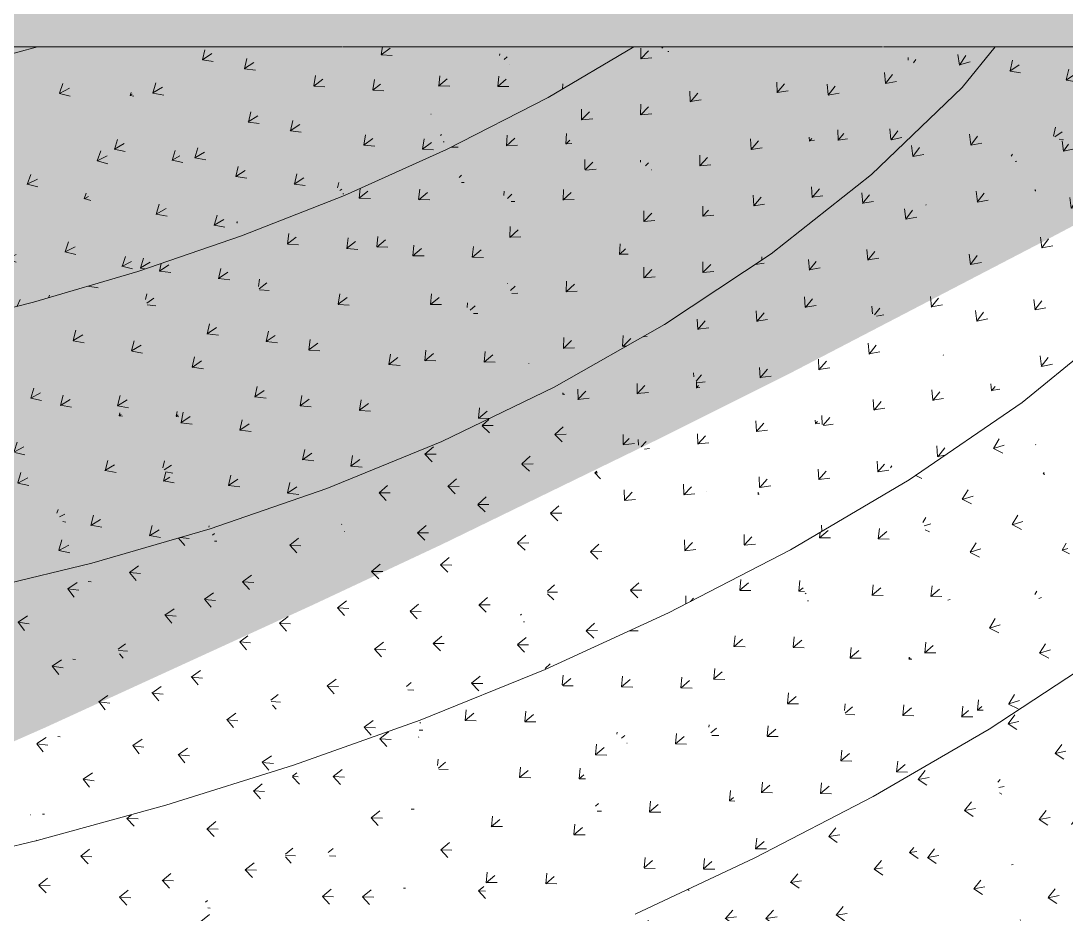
# Model space of a CAD drawing. Header units: millimetres. Extents: x 15878 to 679837, y -72324 to 391440.
# Drawn here: x 193183 to 197565, y -12608 to -8864 of the extents above; entities that cross this region are included whole.
import ezdxf

# ---------------------------------------------------------------- set-up
doc = ezdxf.new("R2010")
doc.units = ezdxf.units.MM
for name, color, linetype, lineweight in [('A-DETL-GENF', 92, 'Continuous', 5), ('A-FLOR', 192, 'Continuous', 5), ('A-FLOR-PATT', 8, 'Continuous', 5)]:
    doc.layers.add(name, color=color, linetype=linetype, lineweight=lineweight)

msp = doc.modelspace()

# ---------------------------------------------------------------- hatches: boundary and pattern name
at = {"layer": 'A-DETL-GENF'}
h = msp.add_hatch(dxfattribs=at)
h.set_pattern_fill('FP_3633', color=8, style=0, pattern_type=2)
h.set_pattern_definition([(45, (114192.5, 0), (6e-14, 898.0256), [635, -635]), (45, (114024.15, 168.4), (6e-14, 898.0256), [635, -635]), (45, (113855.8, 336.75), (6e-14, 898.0256), [635, -635]), (135, (113855.8, 449), (-898.0256, 6e-14), [635, -635]), (135, (114024.15, 617.4), (-898.0256, 6e-14), [635, -635]), (135, (114192.5, 785.8), (-898.0256, 6e-14), [635, -635])])
h.paths.add_polyline_path([(170890.5, -16015.2), (171567.7, -16013), (172244.8, -16003.5), (173080.3, -15983.7), (174321.5, -15939.7), (174750.7, -15922), (175977.1, -15857.8), (176523.4, -15826), (177632.8, -15749.7), (178023.6, -15719.6), (178637.6, -15664.9), (179288.5, -15598.4), (179863.3, -15533), (180944.2, -15392.9), (181207.3, -15356.9), (181877.8, -15257.8), (182599.8, -15142.1), (183152.4, -15046.1), (183755.8, -14930.5), (184357.1, -14804.4), (184956.1, -14668), (185911.2, -14429.1), (186374.3, -14306.2), (186931.2, -14151.1), (187583.9, -13958.3), (188249.3, -13751.4), (189222.5, -13429.9), (189571.5, -13311.1), (190228.1, -13077.9), (190878.2, -12834.9), (191345.2, -12653.3), (191898.7, -12428.1), (192533.9, -12156.9), (193286.4, -11825.2), (194401.7, -11314.3), (194948.8, -11058), (195845.2, -10622.2), (196402.8, -10343.8), (197500.9, -9772.5), (197855.2, -9585), (198584.5, -9191.3), (199310.3, -8791.4), (200144.7, -8322.4), (200872.8, -7906.1), (202056.3, -7211.5), (202460.5, -6963.3), (202861.5, -6709.8), (204123.5, -5894.6), (204988.5, -5330.5), (206318.8, -4447.5), (206629, -4226.1), (206933.9, -3997.6), (207434.9, -3598.3), (207941.5, -3186.3), (209090.6, -2225.7), (209340.5, -2014.2), (210031.5, -1418.1), (210200.5, -1264), (210362.3, -1102.4), (210516.7, -933.7), (210663.3, -758.2), (210801.8, -576.2), (210931.9, -388.2), (211053.4, -194.4), (211166.1, 4.6), (211358.4, 374.1), (211541.4, 748.2), (211715, 1126.8), (211879.1, 1509.6), (212033.6, 1896.4), (212178.4, 2286.9), (212381.5, 2897.1), (212438.5, 3078.2), (212483.7, 4757.5), (212386.2, 5262.9), (212284.1, 5889), (212228.2, 6280.1), (212147.4, 7011), (212115.3, 7385), (212102.9, 7594.9), (212098.2, 7886.4), (212106.2, 8177.8), (212131.1, 8506.9), (212177.1, 8880.9), (212393.8, 10376.9), (212509.4, 11124.8), (212634.2, 11900), (212700.3, 12246.8), (212788.5, 12620.8), (212891, 12994.8), (213213.7, 14116.7), (213438, 14864.7), (213643.7, 15526.3), (213795.9, 15986.6), (213925.8, 16360.6), (214060.3, 16734.6), (214616.9, 18230.6), (214902.3, 18978.5), (215299.3, 19979.2), (215501.9, 20474.5), (215976.9, 21596.4), (216302.7, 22344.4), (216810.5, 23466.4), (217159.9, 24214.3), (217523.9, 24962.3), (217782.8, 25475), (218099.8, 26084.3), (218298.1, 26458.3), (218705, 27206.2), (219124.7, 27954.2), (219438.5, 28493.8), (219570.5, 28718), (220019.3, 29450.1), (220494.1, 30198.1), (220737.4, 30572.1), (221238.8, 31320.1), (221508.1, 31713), (222025.2, 32442), (222366.7, 32911.7), (222864.2, 33564), (223163.8, 33941.1), (223577.7, 34442.1), (223991.6, 34924.1), (224441.6, 35433.9), (225773.4, 36929.9), (226108, 37303.8), (226497.1, 37729.2), (226900.3, 38154.3), (228262.7, 39547.8), (228615, 39921.7), (228960.1, 40295.7), (229041.9, 40388.7), (229259.8, 40669.7), (229372.5, 40831.6), (229506.5, 41043.7), (229562.8, 41137.7), (229710, 41417.7), (229893.4, 41791.7), (230066.7, 42165.7), (230231.4, 42542), (230399.3, 42951.4), (230614.3, 43524), (230706, 43781.5), (230780, 44035.6), (230810.6, 44162.1), (230850.8, 44409.6), (230867, 44552.8), (230876.3, 44783.6), (230874.3, 44947.5), (230857.6, 45157.5), (230832.4, 45340), (230775, 45640.8), (230705.7, 45939.1), (230610.5, 46279.5), (230486.3, 46653.5), (230428.2, 46814.4), (230312.9, 47098.1), (230174.2, 47401.5), (229980.3, 47775.4), (229901.1, 47918.8), (229742.6, 48180.9), (229372.5, 49189.1), (229205.3, 49661.9), (228954.5, 50408.7), (228715.6, 51159.4), (228610.7, 51515.3), (228511.5, 51889.3), (228422.6, 52263.3), (227843, 54881.2), (227691.3, 55629.1), (227675, 55714.3), (227609.9, 56116.2), (227556.7, 56519.7), (227453.5, 57499.1), (227403.7, 57873.1), (227345.4, 58247.1), (227265.9, 58681), (227191.1, 58995), (227152.8, 59133.1), (227073.6, 59369), (226994.8, 59571.6), (226889, 59804.6), (226793.5, 59991.9), (226677.2, 60193.9), (226570.1, 60358.1), (226453.4, 60515.6), (226327.4, 60665.8), (226132, 60865), (226049.5, 60942.2), (225898.6, 61067.3), (225654.9, 61238.9), (225566.7, 61296.5), (225387.7, 61401.4), (225203.8, 61497.6), (224946.5, 61612.9), (224819.4, 61664.4), (224627.7, 61731.8), (223991.6, 61927.7), (223829.7, 61986.9), (223577.7, 62088.1), (223464.5, 62136.2), (223163.8, 62281.2), (223005.2, 62363.6), (222749.8, 62510.5), (222335.9, 62765.3), (221976.4, 62997.9), (221103.7, 63595.1), (220617.8, 63914), (220125.5, 64223.1), (219874, 64370.2), (219616.4, 64506.5), (219353.3, 64631.7), (219024.6, 64769), (218469.6, 64978.8), (218144, 65095.2), (217667.3, 65252.5), (217186.8, 65397.9), (216890.5, 65300.3), (216500.8, 65165.3), (216020.3, 64978.8), (215713.2, 64850.2), (215359, 64689.8), (214988.7, 64508.3), (214624.1, 64315.6), (214265.5, 64111.8), (213913.3, 63897.2), (213567.9, 63671.9), (213229.5, 63436.1), (212898.4, 63190.2), (212575.1, 62934.2), (212259.7, 62668.5), (211952.5, 62393.3), (211653.9, 62108.8), (211364.1, 61815.3), (211083.5, 61513.1), (210746.2, 61122.2), (210550.5, 60883.7), (210250.8, 60491), (210056.9, 60223), (209825.5, 59881.6), (209604.6, 59533.3), (209394.5, 59178.5), (209195.3, 58817.3), (209007.2, 58450.3), (208830.4, 58077.7), (208665.1, 57699.9), (208511.4, 57317.1), (208369.5, 56929.9), (208239.4, 56538.5), (208121.4, 56143.4), (208015.5, 55744.8), (207921.8, 55343.1), (207840.5, 54938.8), (207771.5, 54532.2), (207715, 54123.7), (207671, 53713.6), (207639.5, 53302.4), (207620.6, 52890.4), (207614.3, 52478), (207614.3, 49396.7), (208231.8, 49396.7), (208231.8, 30557.5), (206831.8, 30557.5), (206831.8, 4657.5), (194081.8, 4657.5), (194081.8, -8642.5), (181019.3, -8642.5), (181019.3, -8372.7), (172324.6, -8206.3), (166381.2, -9193.4), (166043.1, -9271.6), (165813.7, -9332.6), (165534.4, -9418.5), (165215.3, -9532.1), (164986.6, -9622.1), (164719.1, -9739.5), (164387.4, -9903.9), (164198.4, -10004.8), (163946.1, -10152.3), (163699.7, -10309.4), (163115.7, -10716.4), (162731.8, -10967.7), (162317.9, -11219.8), (161903.9, -11453.9), (161675.8, -11577.3), (161301.1, -11766.2), (160921.1, -11944.3), (160536.2, -12111.4), (160146.6, -12267.3), (159680.4, -12436.3), (159354.8, -12545.3), (158953.3, -12667.2), (158412.3, -12810.3), (158140.5, -12875.9), (157729.9, -12962.7), (157317.1, -13037.7), (156902.2, -13100.7), (156485.7, -13151.8), (156067.9, -13190.9), (155649.1, -13218), (155852.5, -13362.2), (156168.9, -13558.2), (156278.2, -13621.3), (156499.6, -13735.6), (156726.2, -13839.6), (156957.3, -13932.8), (157984.4, -14306.2), (158314.6, -14422.9), (158998.1, -14654.1), (159684.7, -14875.9), (160374.2, -15088.5), (160673.2, -15173.3), (161076.1, -15270.5), (161278.6, -15314.3), (161584.3, -15370.5), (161891.6, -15416.9), (162751.6, -15529.3), (163612.5, -15634.5), (164474.2, -15732.3), (165768.5, -15862.8), (166200.9, -15895.4), (166633.7, -15920.7), (167067, -15938.6), (168115.6, -15969.7), (169164.4, -15993.6), (170213.3, -16010.4)], flags=0)
at = {"layer": 'A-FLOR-PATT'}
h = msp.add_hatch(dxfattribs=at)
h.set_pattern_fill('FP_3587', color=256, style=0, pattern_type=2)
h.set_pattern_definition([(26.515, (102351.9, -15466.9), (80.70385, 221.27393), [47.389, -310.042]), (345.531, (102351.9, -15466.9), (80.7043, 221.2737), [46.306, -200.658]), (69.962, (102351.9, -15466.9), (-239.13123, 61.7039), [44.162, -191.37])])
h.paths.add_polyline_path([(193672.9, -9914.3), (193468.6, -8973.7), (193236.2, -8978.1), (193082.7, -9018.7), (193609.7, -9818.4)], flags=0)
h = msp.add_hatch(dxfattribs=at)
h.set_pattern_fill('FP_3589', color=256, style=0, pattern_type=2)
h.set_pattern_definition([(30.211, (101739, -19638.75), (66.5544, 225.92474), [47.401, -310.12]), (349.249, (101739, -19638.75), (66.5564, 225.9241), [46.263, -200.474]), (73.585, (101739, -19638.75), (-242.4062, 46.0283), [44.161, -191.363])])
h.paths.add_polyline_path([(193672.9, -9914.3), (194107.2, -9765.9), (193498.3, -8973.7), (193468.6, -8973.7), (193652.1, -9818.4)], flags=0)
h = msp.add_hatch(dxfattribs=at)
h.set_pattern_fill('FP_3588', color=256, style=0, pattern_type=2)
h.set_pattern_definition([(30.118, (101721.1, -19732.32), (66.61522, 225.59624), [47.383, -310.001]), (349.199, (101721.1, -19732.32), (66.6155, 225.596), [46.293, -200.601]), (73.549, (101721.1, -19732.32), (-242.5195, 46.26745), [44.105, -191.121])])
h.paths.add_polyline_path([(194107.2, -9765.9), (193879.4, -8973.7), (193498.3, -8973.7), (194096.9, -9752.5)], flags=0)
h = msp.add_hatch(dxfattribs=at)
h.set_pattern_fill('FP_3593', color=256, style=0, pattern_type=2)
h.set_pattern_definition([(33.652, (101275.25, -23914.56), (52.2915, 229.016), [47.364, -309.877]), (352.779, (101275.25, -23914.56), (52.2914, 229.01654), [46.32, -200.722]), (77.138, (101275.25, -23914.56), (-245.083, 31.0525), [44.046, -190.865])])
h.paths.add_polyline_path([(194107.2, -9765.9), (194538.9, -9596.2), (193985.8, -8973.7), (193879.4, -8973.7), (194096.5, -9728.8)], flags=0)
h = msp.add_hatch(dxfattribs=at)
h.set_pattern_fill('FP_3590', color=256, style=0, pattern_type=2)
h.set_pattern_definition([(33.798, (101344.63, -23876.78), (52.18377, 229.54296), [47.394, -310.075]), (352.855, (101344.63, -23876.78), (52.18495, 229.5427), [46.273, -200.518]), (77.192, (101344.63, -23876.78), (-244.8751, 30.6958), [44.138, -191.263])])
h.paths.add_polyline_path([(194538.9, -9596.2), (194315.2, -8973.7), (193985.8, -8973.7), (194528.9, -9585)], flags=0)
h = msp.add_hatch(dxfattribs=at)
h.set_pattern_fill('FP_3592', color=256, style=0, pattern_type=2)
h.set_pattern_definition([(37.056, (100984.14, -27966.27), (38.11237, 231.59081), [47.337, -309.701]), (356.189, (100984.14, -27966.27), (38.1131, 231.5909), [46.381, -200.986]), (80.655, (100984.14, -27966.27), (-246.8212, 16.4397), [44.007, -190.698])])
h.paths.add_polyline_path([(194538.9, -9596.2), (194967.7, -9403.5), (194530.9, -8973.7), (194315.2, -8973.7), (194534.8, -9585)], flags=0)
h = msp.add_hatch(dxfattribs=at)
h.set_pattern_fill('FP_3591', color=256, style=0, pattern_type=2)
h.set_pattern_definition([(37.531, (101213.41, -27681.17), (37.6989, 233.3307), [47.438, -310.359]), (356.427, (101213.4, -27681.17), (37.6975, 233.33123), [46.223, -200.299]), (80.823, (101213.4, -27681.17), (-246.04345, 15.3608), [44.317, -192.04])])
h.paths.add_polyline_path([(194967.7, -9403.5), (194779.8, -8973.7), (194530.9, -8973.7), (194948.8, -9384.9)], flags=0)
h = msp.add_hatch(dxfattribs=at)
h.set_pattern_fill('FP_3595', color=256, style=0, pattern_type=2)
h.set_pattern_definition([(40.561, (100663.99, -31868.06), (23.33545, 233.83934), [47.319, -309.582]), (359.593, (100664, -31868.06), (23.33265, 233.83916), [46.465, -201.349]), (84.301, (100664, -31868.06), (-247.8077, 1.7636), [44.063, -190.938])])
h.paths.add_polyline_path([(194967.7, -9403.5), (195393.6, -9186.1), (195147.9, -8973.7), (194779.8, -8973.7), (194948.8, -9360.3)], flags=0)
h = msp.add_hatch(dxfattribs=at)
h.set_pattern_fill('FP_3594', color=256, style=0, pattern_type=2)
h.set_pattern_definition([(41.687, (101310.2, -30875.36), (22.18772, 238.04202), [47.543, -311.051]), (0.104, (101310.2, -30875.36), (22.18696, 238.04166), [46.051, -199.556]), (84.675, (101310.2, -30875.36), (-245.6063, -0.4454), [44.826, -194.247])])
h.paths.add_polyline_path([(195393.6, -9186.1), (195277.3, -8973.7), (195147.9, -8973.7), (195277.3, -9085.6)], flags=0)
h = msp.add_hatch(dxfattribs=at)
h.set_pattern_fill('FP_3596', color=256, style=0, pattern_type=2)
h.set_pattern_definition([(44.769, (99987.19, -35995.87), (5.3895, 236.2168), [47.321, -309.599]), (3.494, (99987.2, -35995.87), (5.39203, 236.2167), [46.588, -201.881]), (88.693, (99987.2, -35995.87), (-248.007, -15.14503), [44.302, -191.976])])
h.paths.add_polyline_path([(195393.6, -9186.1), (195752.1, -8973.7), (195277.3, -8973.7)], flags=0)
h = msp.add_hatch(dxfattribs=at)
h.set_pattern_fill('FP_3499', color=256, style=0, pattern_type=2)
h.set_pattern_definition([(45.893, (99884.8, -38338.87), (0.3122, 234.72565), [47.249, -309.122]), (4.883, (99884.8, -38338.87), (0.312, 234.72547), [46.617, -202.008]), (89.924, (99884.8, -38338.87), (-247.7223, -21.1634), [44.011, -190.715])])
h.paths.add_polyline_path([(196328.6, -9840.4), (195826.8, -8973.7), (195752.1, -8973.7), (195393.6, -9186.1), (195963.8, -9585)], flags=0)
h = msp.add_hatch(dxfattribs=at)
h.set_pattern_fill('FP_3503', color=256, style=0, pattern_type=2)
h.set_pattern_definition([(49.314, (102581.72, -41451.9), (-11.08926, 235.96562), [47.421, -310.248]), (8.213, (102581.72, -41451.9), (-11.0913, 235.9657), [46.273, -200.515]), (92.691, (102581.72, -41451.9), (-244.2572, -35.25364), [44.292, -191.934])])
h.paths.add_polyline_path([(196328.6, -9840.4), (196748.9, -9508.7), (195862.3, -8973.7), (195826.8, -8973.7), (196180.8, -9585)], flags=0)
h = msp.add_hatch(dxfattribs=at)
h.set_pattern_fill('FP_3501', color=256, style=0, pattern_type=2)
h.set_pattern_definition([(49.111, (102528.18, -41737), (-10.813, 235.17202), [47.373, -309.934]), (8.127, (102528.18, -41737), (-10.81236, 235.1723), [46.348, -200.84]), (92.632, (102528.18, -41737), (-244.7056, -34.94196), [44.141, -191.279])])
h.paths.add_polyline_path([(196748.9, -9508.7), (196389.9, -8973.7), (195862.3, -8973.7), (196402.8, -9299.8)], flags=0)
h = msp.add_hatch(dxfattribs=at)
h.set_pattern_fill('FP_3505', color=256, style=0, pattern_type=2)
h.set_pattern_definition([(52.588, (105597.98, -44757.48), (-22.8824, 235.53064), [47.491, -310.709]), (11.512, (105597.98, -44757.48), (-22.8829, 235.5304), [46.02, -199.422]), (95.55, (105597.98, -44757.48), (-240.5036, -48.9878), [44.37, -192.27])])
h.paths.add_polyline_path([(196748.9, -9508.7), (197128.8, -9143.1), (196795.5, -8973.7), (196389.9, -8973.7), (196587.7, -9268.4)], flags=0)
h = msp.add_hatch(dxfattribs=at)
h.set_pattern_fill('FP_3502', color=256, style=0, pattern_type=2)
h.set_pattern_definition([(53.073, (105896.28, -44089.4), (-23.72641, 237.39976), [47.567, -311.206]), (11.666, (105896.28, -44089.4), (-23.72595, 237.40045), [45.811, -198.513]), (95.708, (105896.28, -44089.4), (-239.27644, -49.4071), [44.734, -193.848])])
h.paths.add_polyline_path([(197128.8, -9143.1), (196991.5, -8973.7), (196795.5, -8973.7), (197122.7, -9140)], flags=0)
h = msp.add_hatch(dxfattribs=at)
h.set_pattern_fill('FP_3506', color=256, style=0, pattern_type=2)
h.set_pattern_definition([(56.595, (108189.35, -47807.99), (-38.0873, 235.18824), [47.564, -311.184]), (15.265, (108189.35, -47808), (-38.09014, 235.1883), [45.79, -198.423]), (99.199, (108189.35, -47808), (-235.5965, -64.2953), [44.672, -193.58])])
h.paths.add_polyline_path([(197128.8, -9143.1), (197267.5, -8973.7), (196991.5, -8973.7), (197122.7, -9135.6)], flags=0)
h = msp.add_hatch(dxfattribs=at)
h.set_pattern_fill('FP_3406', color=256, style=0, pattern_type=2)
h.set_pattern_definition([(35.195, (101566.82, -18267.88), (55.8377, 243.39555), [47.33, -309.657]), (350.934, (101566.82, -18267.88), (55.83586, 243.39545), [44.789, -194.087]), (77.08, (101566.82, -18267.88), (-235.8923, 37.63914), [46.822, -202.896])])
h.paths.add_polyline_path([(198204.3, -9716), (197631.9, -8973.7), (197267.5, -8973.7), (197128.8, -9143.1), (197958.5, -9585)], flags=0)
h = msp.add_hatch(dxfattribs=at)
h.set_pattern_fill('FP_3581', color=256, style=0, pattern_type=2)
h.set_pattern_definition([(23.061, (103243.3, -11229.05), (94.19715, 216.64012), [47.411, -310.182]), (341.941, (103243.3, -11229.05), (94.19517, 216.6411), [46.31, -200.677]), (66.5, (103243.3, -11229.05), (-234.81925, 76.56855), [44.294, -191.94])])
h.paths.add_polyline_path([(193236.2, -10043), (193082.7, -9018.7), (192706, -9096.7), (193186.6, -9954.5)], flags=0)
h = msp.add_hatch(dxfattribs=at)
h.set_pattern_fill('FP_3597', color=256, style=0, pattern_type=2)
h.set_pattern_definition([(26.805, (102423.02, -15288.28), (80.55837, 222.28785), [47.442, -310.39]), (345.69, (102423.02, -15288.28), (80.5572, 222.2889), [46.213, -200.258]), (70.079, (102423.02, -15288.28), (-238.8237, 60.9224), [44.332, -192.104])])
h.paths.add_polyline_path([(193236.2, -10043), (193672.9, -9914.3), (193082.7, -9018.7), (193216.9, -9914.3)], flags=0)
h = msp.add_hatch(dxfattribs=at)
h.set_pattern_fill('FP_3586', color=256, style=0, pattern_type=2)
h.set_pattern_definition([(23.489, (103343.87, -10997.31), (94.03386, 218.1184), [47.483, -310.656]), (342.176, (103343.87, -10997.3), (94.03513, 218.1178), [46.172, -200.077]), (66.679, (103343.87, -10997.3), (-234.4291, 75.3721), [44.536, -192.989])])
h.paths.add_polyline_path([(192797.2, -10153.8), (193236.2, -10043), (192707.2, -9110.5), (192794.6, -10124)], flags=0)
h = msp.add_hatch(dxfattribs=at)
h.set_pattern_fill('FP_3403', color=256, style=0, pattern_type=2)
h.set_pattern_definition([(53.057, (99319.1, -43901.04), (-27.47353, 238.96905), [47.516, -310.869]), (11.058, (99319.1, -43901.04), (-27.474, 238.96923), [46.4, -201.066]), (96.559, (99319.1, -43901.04), (-242.8707, -47.4669), [45.102, -195.441])])
h.paths.add_polyline_path([(197817.8, -10106.7), (197128.8, -9143.1), (196748.9, -9508.7), (197578.2, -9972.6)], flags=0)
h = msp.add_hatch(dxfattribs=at)
h.set_pattern_fill('FP_3410', color=256, style=0, pattern_type=2)
h.set_pattern_definition([(54.067, (100089.54, -45210.91), (-31.45576, 238.53595), [47.524, -310.927]), (12.069, (100089.54, -45210.91), (-31.45477, 238.53663), [46.364, -200.91]), (97.512, (100089.54, -45210.91), (-241.8091, -51.70236), [45.113, -195.488])])
h.paths.add_polyline_path([(197817.8, -10106.7), (198204.3, -9716), (197128.8, -9143.1), (197722, -9972.6)], flags=0)
h = msp.add_hatch(dxfattribs=at)
h.set_pattern_fill('FP_3500', color=256, style=0, pattern_type=2)
h.set_pattern_definition([(42.898, (98238.25, -34350.3), (12.07513, 235.1069), [47.241, -309.073]), (1.711, (98238.25, -34350.3), (12.07354, 235.1063), [46.699, -202.361]), (87.06, (98238.25, -34350.3), (-248.949, -7.43515), [44.141, -191.276])])
h.paths.add_polyline_path([(195881.3, -10137.4), (195393.6, -9186.1), (194967.7, -9403.5), (195845.2, -10108.3)], flags=0)
h = msp.add_hatch(dxfattribs=at)
h.set_pattern_fill('FP_3504', color=256, style=0, pattern_type=2)
h.set_pattern_definition([(46.346, (100034.34, -37886.49), (-0.21844, 236.45015), [47.37, -309.914]), (5.105, (100034.34, -37886.49), (-0.2195, 236.4504), [46.469, -201.366]), (90.053, (100034.34, -37886.49), (-246.8517, -22.05235), [44.335, -192.116])])
h.paths.add_polyline_path([(195881.3, -10137.4), (196328.6, -9840.4), (195396.3, -9191.3), (195845.2, -10066.9)], flags=0)
h = msp.add_hatch(dxfattribs=at)
h.set_pattern_fill('FP_3497', color=256, style=0, pattern_type=2)
h.set_pattern_definition([(39.971, (97327.75, -30367.96), (24.06273, 234.93478), [47.261, -309.205]), (358.634, (97327.75, -30367.96), (24.0624, 234.93414), [46.724, -202.469]), (84.152, (97327.75, -30367.96), (-249.1212, 5.9408), [44.281, -191.883])])
h.paths.add_polyline_path([(195419.2, -10399.1), (194967.7, -9403.5), (194538.9, -9596.2), (195358.6, -10343.8)], flags=0)
h = msp.add_hatch(dxfattribs=at)
h.set_pattern_fill('FP_3495', color=256, style=0, pattern_type=2)
h.set_pattern_definition([(43.278, (98350.82, -34019.05), (11.67769, 236.51646), [47.344, -309.745]), (1.911, (98350.82, -34019.05), (11.67535, 236.5169), [46.581, -201.852]), (87.174, (98350.82, -34019.05), (-248.2954, -8.28436), [44.401, -192.404])])
h.paths.add_polyline_path([(195419.2, -10399.1), (195881.3, -10137.4), (194967.7, -9403.5), (195394.1, -10343.8)], flags=0)
h = msp.add_hatch(dxfattribs=at)
h.set_pattern_fill('FP_3402', color=256, style=0, pattern_type=2)
h.set_pattern_definition([(51.288, (98448.27, -42891.32), (-21.51136, 237.47721), [47.395, -310.082]), (9.603, (98448.27, -42891.32), (-21.5144, 237.47664), [46.606, -201.958]), (95.176, (98448.27, -42891.32), (-245.08085, -41.46214), [44.709, -193.74])])
h.paths.add_polyline_path([(197381.3, -10463.3), (196748.9, -9508.7), (196328.6, -9840.4), (197122.7, -10310.3)], flags=0)
h = msp.add_hatch(dxfattribs=at)
h.set_pattern_fill('FP_3404', color=256, style=0, pattern_type=2)
h.set_pattern_definition([(52.499, (99039.82, -44625.2), (-26.6275, 236.82346), [47.386, -310.02]), (10.831, (99039.82, -44625.2), (-26.62843, 236.823), [46.62, -202.018]), (96.415, (99039.82, -44625.2), (-244.208, -46.7207), [44.684, -193.632])])
h.paths.add_polyline_path([(197381.3, -10463.3), (197817.8, -10106.7), (196748.9, -9508.7), (197122.7, -10072.9)], flags=0)
h = msp.add_hatch(dxfattribs=at)
h.set_pattern_fill('FP_3498', color=256, style=0, pattern_type=2)
h.set_pattern_definition([(37.111, (96945.5, -26580.17), (35.81995, 233.9258), [47.277, -309.305]), (355.679, (96945.5, -26580.17), (35.8217, 233.92495), [46.735, -202.517]), (81.294, (96945.5, -26580.17), (-248.54324, 18.77895), [44.372, -192.28])])
h.paths.add_polyline_path([(194947.1, -10627.2), (194538.9, -9596.2), (194107.2, -9765.9), (194705.2, -10379.1)], flags=0)
h = msp.add_hatch(dxfattribs=at)
h.set_pattern_fill('FP_3492', color=256, style=0, pattern_type=2)
h.set_pattern_definition([(40.214, (97388.9, -30170.56), (23.8348, 235.8169), [47.326, -309.627]), (358.768, (97388.9, -30170.56), (23.83177, 235.8171), [46.651, -202.155]), (84.229, (97388.9, -30170.56), (-248.7487, 5.3505), [44.441, -192.577])])
h.paths.add_polyline_path([(194947.1, -10627.2), (195419.2, -10399.1), (194538.9, -9596.2), (194856.8, -10399.1)], flags=0)
h = msp.add_hatch(dxfattribs=at)
h.set_pattern_fill('FP_3496', color=256, style=0, pattern_type=2)
h.set_pattern_definition([(34.285, (96999.23, -22931.43), (47.45352, 232.1755), [47.291, -309.403]), (352.798, (96999.23, -22931.43), (47.45276, 232.17574), [46.731, -202.5]), (78.448, (96999.23, -22931.43), (-247.264, 31.2484), [44.433, -192.542])])
h.paths.add_polyline_path([(194465.9, -10824.5), (194107.2, -9765.9), (193672.9, -9914.3), (194362.3, -10705.6)], flags=0)
h = msp.add_hatch(dxfattribs=at)
h.set_pattern_fill('FP_3493', color=256, style=0, pattern_type=2)
h.set_pattern_definition([(37.239, (96970.06, -26474.53), (35.71185, 234.38192), [47.31, -309.524]), (355.752, (96970.06, -26474.53), (35.7127, 234.38253), [46.698, -202.356]), (81.337, (96970.06, -26474.53), (-248.3701, 18.44656), [44.454, -192.634])])
h.paths.add_polyline_path([(194465.9, -10824.5), (194947.1, -10627.2), (194107.2, -9765.9), (194425.6, -10705.6)], flags=0)
h = msp.add_hatch(dxfattribs=at)
h.set_pattern_fill('FP_3399', color=256, style=0, pattern_type=2)
h.set_pattern_definition([(49.228, (97789.06, -41228.74), (-14.0812, 236.24372), [47.277, -309.308]), (7.795, (97789.06, -41228.74), (-14.08467, 236.2437), [46.735, -202.517]), (93.411, (97789.06, -41228.74), (-246.94934, -33.8019), [44.374, -192.289])])
h.paths.add_polyline_path([(196907.4, -10787.5), (196328.6, -9840.4), (195881.3, -10137.4), (196859.5, -10757.1)], flags=0)
h = msp.add_hatch(dxfattribs=at)
h.set_pattern_fill('FP_3405', color=256, style=0, pattern_type=2)
h.set_pattern_definition([(50.765, (98265.07, -43437.97), (-20.80066, 235.46256), [47.244, -309.092]), (9.352, (98265.07, -43437.97), (-20.80394, 235.462), [46.781, -202.718]), (95.049, (98265.07, -43437.97), (-246.1831, -40.5433), [44.321, -192.058])])
h.paths.add_polyline_path([(196907.4, -10787.5), (197381.3, -10463.3), (196328.6, -9840.4), (196636.3, -10343.8)], flags=0)
h = msp.add_hatch(dxfattribs=at)
h.set_pattern_fill('FP_3494', color=256, style=0, pattern_type=2)
h.set_pattern_definition([(31.465, (97429.37, -19375.24), (59.05848, 229.7369), [47.309, -309.519]), (349.948, (97429.37, -19375.24), (59.06113, 229.73586), [46.711, -202.414]), (75.583, (97429.37, -19375.24), (-245.301, 43.4806), [44.476, -192.73])])
h.paths.add_polyline_path([(193976.6, -10993.7), (193672.9, -9914.3), (193236.2, -10043), (193672.9, -10603.8)], flags=0)
h = msp.add_hatch(dxfattribs=at)
h.set_pattern_fill('FP_3491', color=256, style=0, pattern_type=2)
h.set_pattern_definition([(34.318, (97001.16, -22884.4), (47.43113, 232.29333), [47.3, -309.459]), (352.817, (97001.16, -22884.4), (47.42995, 232.2935), [46.721, -202.459]), (78.46, (97001.16, -22884.4), (-247.22464, 31.1566), [44.454, -192.633])])
h.paths.add_polyline_path([(193976.6, -10993.7), (194465.9, -10824.5), (193672.9, -9914.3), (193929, -10824.5)], flags=0)
h = msp.add_hatch(dxfattribs=at)
h.set_pattern_fill('FP_3488', color=256, style=0, pattern_type=2)
h.set_pattern_definition([(28.63, (98195.76, -15876.52), (70.70695, 226.63443), [47.332, -309.668]), (347.099, (98195.76, -15876.52), (70.7061, 226.63555), [46.674, -202.254]), (72.673, (98195.76, -15876.52), (-242.6437, 55.5774), [44.514, -192.894])])
h.paths.add_polyline_path([(193480.2, -11137.7), (193236.2, -10043), (192797.2, -10153.8), (193464, -11114.3)], flags=0)
h = msp.add_hatch(dxfattribs=at)
h.set_pattern_fill('FP_3489', color=256, style=0, pattern_type=2)
h.set_pattern_definition([(31.425, (97418.43, -19361.24), (59.0862, 229.59817), [47.299, -309.455]), (349.925, (97418.43, -19361.24), (59.0854, 229.59827), [46.722, -202.462]), (75.568, (97418.43, -19361.24), (-245.34094, 43.5942), [44.452, -192.627])])
h.paths.add_polyline_path([(193480.2, -11137.7), (193976.6, -10993.7), (193236.2, -10043), (193469.8, -11091.1)], flags=0)
h = msp.add_hatch(dxfattribs=at)
h.set_pattern_fill('FP_3284', color=256, style=0, pattern_type=2)
h.set_pattern_definition([(17.993, (111272.75, -1299.07), (129.0875, 215.00628), [46.934, -307.066]), (333.027, (111272.75, -1299.07), (129.0857, 215.0069), [43.676, -189.264]), (59.02, (111272.75, -1299.07), (-207.5996, 105.6557), [47.022, -203.76])])
h.paths.add_polyline_path([(198157.4, -11188.3), (197817.8, -10106.7), (197381.3, -10463.3), (197500.9, -10575)], flags=0)
h = msp.add_hatch(dxfattribs=at)
h.set_pattern_fill('FP_3487', color=256, style=0, pattern_type=2)
h.set_pattern_definition([(28.538, (98177.91, -15875.76), (70.7587, 226.3179), [47.31, -309.527]), (347.044, (98177.9, -15875.76), (70.7583, 226.31727), [46.7, -202.365]), (72.639, (98177.9, -15875.76), (-242.7242, 55.8375), [44.46, -192.661])])
h.paths.add_polyline_path([(192977.6, -11259.1), (193480.2, -11137.7), (192797.2, -10153.8), (192951.7, -11100.4)], flags=0)
h = msp.add_hatch(dxfattribs=at)
h.set_pattern_fill('FP_3398', color=256, style=0, pattern_type=2)
h.set_pattern_definition([(46.806, (97270.89, -38889.99), (-4.87576, 235.20416), [47.182, -308.686]), (5.572, (97270.89, -38889.99), (-4.8775, 235.20376), [46.807, -202.83]), (91.187, (97270.89, -38889.99), (-248.4573, -24.23514), [44.11, -191.144])])
h.paths.add_polyline_path([(196408.9, -11081), (195881.3, -10137.4), (195419.2, -10399.1), (196402.8, -11076.7)], flags=0)
h = msp.add_hatch(dxfattribs=at)
h.set_pattern_fill('FP_3400', color=256, style=0, pattern_type=2)
h.set_pattern_definition([(48.772, (97677.28, -41615.93), (-13.51736, 234.50122), [47.131, -308.354]), (7.553, (97677.28, -41615.93), (-13.51684, 234.5009), [46.87, -203.101]), (93.299, (97677.28, -41615.93), (-247.8018, -32.8576), [44.042, -190.848])])
h.paths.add_polyline_path([(196408.9, -11081), (196907.4, -10787.5), (195881.3, -10137.4), (196402.8, -11069.9)], flags=0)
h = msp.add_hatch(dxfattribs=at)
h.set_pattern_fill('FP_3396', color=256, style=0, pattern_type=2)
h.set_pattern_definition([(1.541, (123923.02, 12974.77), (185.2846, 170.2503), [46.738, -305.782]), (316.107, (123923.02, 12974.77), (185.2863, 170.2489), [43.479, -188.409]), (42.579, (123923.02, 12974.77), (-167.109, 160.7684), [47.18, -204.446])])
h.paths.add_polyline_path([(195380.3, -11582.9), (195419.2, -10399.1), (194948.8, -10631.1), (195258.6, -11314.3)], flags=0)
h = msp.add_hatch(dxfattribs=at)
h.set_pattern_fill('FP_3392', color=256, style=0, pattern_type=2)
h.set_pattern_definition([(1.366, (123519.29, 12645.43), (185.46918, 169.7026), [46.819, -306.313]), (316.093, (123519.29, 12645.43), (185.47185, 169.7), [43.607, -188.964]), (42.458, (123519.29, 12645.43), (-167.56096, 161.2842), [47.136, -204.256])])
h.paths.add_polyline_path([(195380.3, -11582.9), (195898.1, -11345.5), (195419.2, -10399.1), (195389.1, -11314.3)], flags=0)
h = msp.add_hatch(dxfattribs=at)
h.set_pattern_fill('FP_3401', color=256, style=0, pattern_type=2)
h.set_pattern_definition([(46.462, (97211.23, -39128.62), (-4.48104, 233.91305), [47.069, -307.947]), (5.378, (97211.23, -39128.62), (-4.48044, 233.91274), [46.899, -203.231]), (91.098, (97211.23, -39128.62), (-249.02943, -23.44634), [43.867, -190.089])])
h.paths.add_polyline_path([(195898.1, -11345.5), (196408.9, -11081), (195419.2, -10399.1), (195882.3, -11314.3)], flags=0)
h = msp.add_hatch(dxfattribs=at)
h.set_pattern_fill('FP_3283', color=256, style=0, pattern_type=2)
h.set_pattern_definition([(17.314, (110198.14, -1711.06), (130.57766, 212.54478), [47.178, -308.658]), (332.982, (110198.14, -1711.06), (130.5749, 212.5462), [44.017, -190.739]), (58.436, (110198.14, -1711.06), (-209.13576, 106.6435), [46.772, -202.679])])
h.paths.add_polyline_path([(197712.1, -11524.4), (197381.3, -10463.3), (196907.4, -10787.5), (197500.9, -11330.9)], flags=0)
h = msp.add_hatch(dxfattribs=at)
h.set_pattern_fill('FP_3285', color=256, style=0, pattern_type=2)
h.set_pattern_definition([(17.644, (111067.08, -1610.07), (130.22112, 213.59726), [47.036, -307.732]), (332.966, (111067.08, -1610.07), (130.2187, 213.5985), [43.754, -189.602]), (58.631, (111067.08, -1610.07), (-207.8578, 106.06754), [46.905, -203.257])])
h.paths.add_polyline_path([(197712.1, -11524.4), (198157.4, -11188.3), (197381.3, -10463.3), (197646.7, -11314.3)], flags=0)
h = msp.add_hatch(dxfattribs=at)
h.set_pattern_fill('FP_3397', color=256, style=0, pattern_type=2)
h.set_pattern_definition([(359.157, (125651.47, 14248.51), (192.0703, 162.0717), [46.807, -306.232]), (313.894, (125651.47, 14248.5), (192.0712, 162.0708), [43.521, -188.592]), (40.158, (125651.47, 14248.51), (-160.9301, 167.26514), [47.121, -204.192])])
h.paths.add_polyline_path([(194856.2, -11795.1), (194947.1, -10627.2), (194465.9, -10824.5), (194716, -11446.3)], flags=0)
h = msp.add_hatch(dxfattribs=at)
h.set_pattern_fill('FP_3389', color=256, style=0, pattern_type=2)
h.set_pattern_definition([(359.117, (125527.28, 14001.73), (192.1085, 161.9447), [46.824, -306.344]), (313.889, (125527.28, 14001.73), (192.1073, 161.9461), [43.549, -188.712]), (40.131, (125527.28, 14001.73), (-161.0191, 167.3865), [47.111, -204.149])])
h.paths.add_polyline_path([(194856.2, -11795.1), (195380.3, -11582.9), (194947.1, -10627.2), (194883.4, -11446.3)], flags=0)
h = msp.add_hatch(dxfattribs=at)
h.set_pattern_fill('FP_3280', color=256, style=0, pattern_type=2)
h.set_pattern_definition([(40.392, (97623.38, -31523.73), (25.99642, 236.4617), [47.472, -310.584]), (358.97, (97623.38, -31523.73), (25.9958, 236.4609), [46.265, -200.484]), (83.726, (97623.38, -31523.73), (-246.70976, 4.4368), [44.604, -193.282])])
h.paths.add_polyline_path([(197242.2, -11832.4), (196907.4, -10787.5), (196408.9, -11081), (196667.7, -11314.3)], flags=0)
h = msp.add_hatch(dxfattribs=at)
h.set_pattern_fill('FP_3287', color=256, style=0, pattern_type=2)
h.set_pattern_definition([(17.504, (109793.47, -2256.27), (129.62638, 212.529), [47.238, -309.053]), (333.373, (109793.47, -2256.27), (129.628, 212.5284), [44.081, -191.019]), (58.62, (109793.47, -2256.27), (-210.1672, 105.36616), [46.676, -202.265])])
h.paths.add_polyline_path([(197242.2, -11832.4), (197712.1, -11524.4), (196907.4, -10787.5), (197076.2, -11314.3)], flags=0)
h = msp.add_hatch(dxfattribs=at)
h.set_pattern_fill('FP_3394', color=256, style=0, pattern_type=2)
h.set_pattern_definition([(356.878, (127241.27, 15533.13), (198.11644, 154.206), [46.873, -306.663]), (311.764, (127241.27, 15533.13), (198.1159, 154.20655), [43.604, -188.949]), (37.896, (127241.27, 15533.13), (-154.89455, 173.4602), [47.073, -203.984])])
h.paths.add_polyline_path([(194326.4, -11984), (194465.9, -10824.5), (193976.6, -10993.7), (194189.5, -11596.5)], flags=0)
h = msp.add_hatch(dxfattribs=at)
h.set_pattern_fill('FP_3390', color=256, style=0, pattern_type=2)
h.set_pattern_definition([(356.967, (127341.58, 15332.03), (198.0426, 154.48875), [46.837, -306.427]), (311.779, (127341.58, 15332.03), (198.04245, 154.489), [43.543, -188.688]), (37.957, (127341.58, 15332.03), (-154.7265, 173.17964), [47.095, -204.078])])
h.paths.add_polyline_path([(194326.4, -11984), (194856.2, -11795.1), (194465.9, -10824.5), (194391.1, -11446.3)], flags=0)
h = msp.add_hatch(dxfattribs=at)
h.set_pattern_fill('FP_3395', color=256, style=0, pattern_type=2)
h.set_pattern_definition([(354.732, (128694.4, 16829.47), (203.4425, 146.78705), [46.933, -307.058]), (309.739, (128694.4, 16829.47), (203.442, 146.788), [43.717, -189.438]), (35.811, (128694.4, 16829.47), (-149.0524, 179.2887), [47.038, -203.831])])
h.paths.add_polyline_path([(193791.2, -12151.5), (193976.6, -10993.7), (193480.2, -11137.7), (193691.1, -11825.2)], flags=0)
h = msp.add_hatch(dxfattribs=at)
h.set_pattern_fill('FP_3388', color=256, style=0, pattern_type=2)
h.set_pattern_definition([(354.932, (128963, 16645.39), (203.30095, 147.42415), [46.856, -306.553]), (309.779, (128963, 16645.4), (203.2997, 147.4264), [43.584, -188.865]), (35.948, (128963, 16645.4), (-148.7262, 178.64265), [47.087, -204.042])])
h.paths.add_polyline_path([(193791.2, -12151.5), (194326.4, -11984), (193976.6, -10993.7), (193843.5, -11825.2)], flags=0)
h = msp.add_hatch(dxfattribs=at)
h.set_pattern_fill('FP_3279', color=256, style=0, pattern_type=2)
h.set_pattern_definition([(40.39, (96481.43, -31567.82), (24.08145, 235.54537), [47.367, -309.897]), (359.066, (96481.43, -31567.82), (24.08175, 235.54575), [46.512, -201.55]), (84.163, (96481.43, -31567.82), (-248.029, 4.0412), [44.395, -192.378])])
h.paths.add_polyline_path([(196755.8, -12114.4), (196408.9, -11081), (195898.1, -11345.5), (196408.9, -11803.4)], flags=0)
h = msp.add_hatch(dxfattribs=at)
h.set_pattern_fill('FP_3281', color=256, style=0, pattern_type=2)
h.set_pattern_definition([(40.336, (97509.18, -31486.95), (26.05073, 236.25194), [47.461, -310.513]), (358.944, (97509.18, -31486.95), (26.05346, 236.25197), [46.286, -200.575]), (83.707, (97509.18, -31486.95), (-246.8196, 4.549), [44.566, -193.119])])
h.paths.add_polyline_path([(196755.8, -12114.4), (197242.2, -11832.4), (196408.9, -11081), (196661.2, -11832.4)], flags=0)
h = msp.add_hatch(dxfattribs=at)
h.set_pattern_fill('FP_3393', color=256, style=0, pattern_type=2)
h.set_pattern_definition([(352.735, (130020.28, 18133.85), (208.10604, 139.89024), [46.986, -307.406]), (307.833, (130020.28, 18133.85), (208.1044, 139.8925), [43.849, -190.014]), (33.91, (130020.28, 18133.85), (-143.4436, 184.7048), [47.016, -203.737])])
h.paths.add_polyline_path([(193251.3, -12299.6), (193480.2, -11137.7), (192977.6, -11259.1), (193223.7, -12194.4)], flags=0)
h = msp.add_hatch(dxfattribs=at)
h.set_pattern_fill('FP_3391', color=256, style=0, pattern_type=2)
h.set_pattern_definition([(353.025, (130405.4, 17947.42), (207.92726, 140.81826), [46.879, -306.705]), (307.899, (130405.4, 17947.42), (207.92495, 140.8213), [43.662, -189.204]), (34.108, (130405.4, 17947.42), (-143.0412, 183.7552), [47.086, -204.039])])
h.paths.add_polyline_path([(193251.3, -12299.6), (193791.2, -12151.5), (193480.2, -11137.7), (193272.1, -12194.4)], flags=0)
h = msp.add_hatch(dxfattribs=at)
h.set_pattern_fill('FP_3385', color=256, style=0, pattern_type=2)
h.set_pattern_definition([(351.249, (131692.29, 19239.9), (211.9911, 134.68644), [46.904, -306.87]), (306.14, (131692.3, 19239.9), (211.99035, 134.6872), [43.767, -189.659]), (32.43, (131692.3, 19239.9), (-137.667, 188.50896), [47.092, -204.066])])
h.paths.add_polyline_path([(192707.2, -12430.2), (193251.3, -12299.6), (192977.6, -11259.1), (192707.7, -12428.1)], flags=0)
h = msp.add_hatch(dxfattribs=at)
h.set_pattern_fill('FP_3276', color=256, style=0, pattern_type=2)
h.set_pattern_definition([(40.288, (95493.19, -31314.95), (22.85418, 234.84178), [47.261, -309.201]), (359.001, (95493.2, -31314.95), (22.8539, 234.84124), [46.705, -202.389]), (84.442, (95493.2, -31314.95), (-249.0563, 4.34235), [44.241, -191.71])])
h.paths.add_polyline_path([(196260.3, -12372.4), (195898.1, -11345.5), (195380.3, -11582.9), (195912.3, -12060.2)], flags=0)
h = msp.add_hatch(dxfattribs=at)
h.set_pattern_fill('FP_3278', color=256, style=0, pattern_type=2)
h.set_pattern_definition([(40.409, (96434.9, -31492.4), (24.06287, 235.61453), [47.371, -309.926]), (359.076, (96434.9, -31492.4), (24.0617, 235.6146), [46.505, -201.523]), (84.169, (96434.9, -31492.4), (-247.9968, 3.9998), [44.408, -192.433])])
h.paths.add_polyline_path([(196260.3, -12372.4), (196755.8, -12114.4), (195898.1, -11345.5), (196169.3, -12114.4)], flags=0)
h = msp.add_hatch(dxfattribs=at)
h.set_pattern_fill('FP_3129', color=256, style=0, pattern_type=2)
h.set_pattern_definition([(12.596, (113178.1, 2907.1), (148.7178, 201.6715), [46.965, -307.269]), (327.723, (113178.1, 2907.1), (148.7178, 201.67184), [43.686, -189.308]), (53.594, (113178.1, 2907.1), (-196.99063, 124.42175), [46.983, -203.593])])
h.paths.add_polyline_path([(197933.3, -12632.8), (197712.1, -11524.4), (197242.2, -11832.4), (197500.9, -12132)], flags=0)
h = msp.add_hatch(dxfattribs=at)
h.set_pattern_fill('FP_3277', color=256, style=0, pattern_type=2)
h.set_pattern_definition([(40.132, (94600.05, -30893.8), (21.98863, 234.26602), [47.151, -308.482]), (358.844, (94600.05, -30893.8), (21.9887, 234.26607), [46.868, -203.097]), (84.638, (94600.05, -30893.8), (-249.9144, 5.04207), [44.118, -191.178])])
h.paths.add_polyline_path([(195758.2, -12607.8), (195380.3, -11582.9), (194856.2, -11795.1), (195380.3, -12267.3)], flags=0)
h = msp.add_hatch(dxfattribs=at)
h.set_pattern_fill('FP_3282', color=256, style=0, pattern_type=2)
h.set_pattern_definition([(40.365, (95482.27, -31228.2), (22.77928, 235.12022), [47.281, -309.336]), (359.043, (95482.27, -31228.2), (22.78215, 235.1193), [46.683, -202.292]), (84.466, (95482.27, -31228.2), (-248.93946, 4.1562), [44.291, -191.929])])
h.paths.add_polyline_path([(195758.2, -12607.8), (196260.3, -12372.4), (195380.3, -11582.9), (195671.4, -12372.4)], flags=0)
h = msp.add_hatch(dxfattribs=at)
h.set_pattern_fill('FP_3274', color=256, style=0, pattern_type=2)
h.set_pattern_definition([(357.629, (124128.7, 15647.92), (195.1881, 158.13446), [46.962, -307.245]), (312.569, (124128.7, 15647.92), (195.1885, 158.1337), [43.991, -190.628]), (39.013, (124128.7, 15647.92), (-158.7151, 172.7874), [47.101, -204.105])])
h.paths.add_polyline_path([(194736, -13016.4), (194856.2, -11795.1), (194326.4, -11984), (194465.9, -12335.6)], flags=0)
h = msp.add_hatch(dxfattribs=at)
h.set_pattern_fill('FP_3268', color=256, style=0, pattern_type=2)
h.set_pattern_definition([(357.793, (124370.78, 15472.65), (195.0464, 158.65347), [46.895, -306.809]), (312.597, (124370.78, 15472.65), (195.0455, 158.655), [43.88, -190.145]), (39.126, (124370.78, 15472.65), (-158.3967, 172.27265), [47.142, -204.282])])
h.paths.add_polyline_path([(194736, -13016.4), (195249.9, -12822), (194856.2, -11795.1)], flags=0)
h = msp.add_hatch(dxfattribs=at)
h.set_pattern_fill('FP_3271', color=256, style=0, pattern_type=2)
h.set_pattern_definition([(40.263, (94606.13, -30806.42), (21.86763, 234.73897), [47.19, -308.74]), (358.922, (94606.13, -30806.42), (21.86414, 234.7392), [46.834, -202.948]), (84.678, (94606.13, -30806.42), (-249.73844, 4.70224), [44.204, -191.551])])
h.paths.add_polyline_path([(195249.9, -12822), (195758.2, -12607.8), (194856.2, -11795.1), (195167.8, -12607.8)], flags=0)
h = msp.add_hatch(dxfattribs=at)
h.set_pattern_fill('FP_3133', color=256, style=0, pattern_type=2)
h.set_pattern_definition([(10.692, (113446.22, 4526.07), (154.68977, 196.74424), [47.059, -307.884]), (326.005, (113446.22, 4526.07), (154.6893, 196.7443), [43.894, -190.208]), (51.824, (113446.22, 4526.07), (-194.0917, 130.8917), [46.926, -203.348])])
h.paths.add_polyline_path([(197427.6, -12960), (197242.2, -11832.4), (196755.8, -12114.4), (197242.2, -12726.7)], flags=0)
h = msp.add_hatch(dxfattribs=at)
h.set_pattern_fill('FP_3114', color=256, style=0, pattern_type=2)
h.set_pattern_definition([(11.063, (114341.74, 4582.65), (154.28698, 197.90252), [46.892, -306.788]), (326.005, (114341.74, 4582.65), (154.2861, 197.90275), [43.607, -188.964]), (52.06, (114341.74, 4582.65), (-192.82156, 130.03356), [47.051, -203.887])])
h.paths.add_polyline_path([(197427.6, -12960), (197933.3, -12632.8), (197242.2, -11832.4)], flags=0)
h = msp.add_hatch(dxfattribs=at)
h.set_pattern_fill('FP_3273', color=256, style=0, pattern_type=2)
h.set_pattern_definition([(357.693, (123224.11, 15665.36), (194.37833, 158.1657), [47.096, -308.122]), (312.951, (123224.1, 15665.36), (194.37885, 158.1645), [44.18, -191.448]), (39.135, (123224.1, 15665.36), (-160.551, 172.4649), [46.987, -203.61])])
h.paths.add_polyline_path([(194216.9, -13192.4), (194326.4, -11984), (193791.2, -12151.5), (194189.5, -13125.4)], flags=0)
h = msp.add_hatch(dxfattribs=at)
h.set_pattern_fill('FP_3269', color=256, style=0, pattern_type=2)
h.set_pattern_definition([(357.891, (123503.83, 15468.35), (194.23525, 158.79257), [47.024, -307.656]), (312.992, (123503.83, 15468.35), (194.236, 158.7914), [44.051, -190.888]), (39.267, (123503.83, 15468.35), (-160.2054, 171.84516), [47.041, -203.842])])
h.paths.add_polyline_path([(194216.9, -13192.4), (194736, -13016.4), (194326.4, -11984)], flags=0)
h = msp.add_hatch(dxfattribs=at)
h.set_pattern_fill('FP_3123', color=256, style=0, pattern_type=2)
h.set_pattern_definition([(8.917, (114003.14, 6123.28), (160.2733, 191.962), [47.117, -308.262]), (324.347, (114003.14, 6123.28), (160.27196, 191.9638), [44.03, -190.797]), (50.141, (114003.14, 6123.28), (-190.81064, 136.87644), [46.889, -203.185])])
h.paths.add_polyline_path([(196905.6, -13256.3), (196755.8, -12114.4), (196260.3, -12372.4), (196755.8, -13051.1)], flags=0)
h = msp.add_hatch(dxfattribs=at)
h.set_pattern_fill('FP_3115', color=256, style=0, pattern_type=2)
h.set_pattern_definition([(9.199, (114621.85, 6041.23), (159.99775, 192.84504), [47.003, -307.514]), (324.366, (114621.85, 6041.23), (159.99614, 192.847), [43.823, -189.901]), (50.319, (114621.85, 6041.23), (-189.9602, 136.16874), [46.983, -203.593])])
h.paths.add_polyline_path([(196905.6, -13256.3), (197427.6, -12960), (196755.8, -12114.4)], flags=0)
h = msp.add_hatch(dxfattribs=at)
h.set_pattern_fill('FP_3275', color=256, style=0, pattern_type=2)
h.set_pattern_definition([(357.811, (122324.62, 15726.14), (193.3653, 158.45085), [47.208, -308.86]), (313.355, (122324.62, 15726.14), (193.3643, 158.4522), [44.367, -192.255]), (39.333, (122324.62, 15726.14), (-162.4451, 172.0507), [46.874, -203.12])])
h.paths.add_polyline_path([(193693.1, -13351.3), (193791.2, -12151.5), (193251.3, -12299.6), (193480.2, -12844.4)], flags=0)
h = msp.add_hatch(dxfattribs=at)
h.set_pattern_fill('FP_3267', color=256, style=0, pattern_type=2)
h.set_pattern_definition([(358.035, (122621.73, 15505.92), (193.2301, 159.16093), [47.137, -308.394]), (313.409, (122621.73, 15505.92), (193.2309, 159.1602), [44.226, -191.646]), (39.477, (122621.73, 15505.92), (-162.0893, 171.354), [46.939, -203.402])])
h.paths.add_polyline_path([(193693.1, -13351.3), (194216.9, -13192.4), (193791.2, -12151.5), (193750.2, -12653.3)], flags=0)
h = msp.add_hatch(dxfattribs=at)
h.set_pattern_fill('FP_3272', color=256, style=0, pattern_type=2)
h.set_pattern_definition([(357.984, (121434.62, 15824.06), (192.1718, 158.98507), [47.302, -309.471]), (313.779, (121434.62, 15824.06), (192.1737, 158.98295), [44.547, -193.035]), (39.601, (121434.62, 15824.06), (-164.37896, 171.5358), [46.765, -202.647])])
h.paths.add_polyline_path([(193165.1, -13494.5), (193251.3, -12299.6), (192707.2, -12430.2), (192977.6, -13058.7)], flags=0)
h = msp.add_hatch(dxfattribs=at)
h.set_pattern_fill('FP_3270', color=256, style=0, pattern_type=2)
h.set_pattern_definition([(358.224, (121732.88, 15580.21), (192.0581, 159.74546), [47.234, -309.028]), (313.844, (121732.88, 15580.21), (192.0594, 159.7441), [44.4, -192.402]), (39.752, (121732.88, 15580.21), (-164.0328, 170.7873), [46.839, -202.97])])
h.paths.add_polyline_path([(193165.1, -13494.5), (193693.1, -13351.3), (193251.3, -12299.6), (193225.8, -12653.3)], flags=0)
h = msp.add_hatch(dxfattribs=at)
h.set_pattern_fill('FP_3117', color=256, style=0, pattern_type=2)
h.set_pattern_definition([(6.994, (115063.76, 7819.12), (166.43135, 186.4822), [47.145, -308.442]), (322.486, (115063.76, 7819.12), (166.43324, 186.481), [44.087, -191.045]), (48.251, (115063.76, 7819.12), (-186.50794, 143.1862), [46.866, -203.085])])
h.paths.add_polyline_path([(196368.5, -13522), (196260.3, -12372.4), (195758.2, -12607.8), (195898.1, -12817.4)], flags=0)
h = msp.add_hatch(dxfattribs=at)
h.set_pattern_fill('FP_3113', color=256, style=0, pattern_type=2)
h.set_pattern_definition([(7.159, (115392.53, 7610.05), (166.2868, 187.00003), [47.083, -308.041]), (322.506, (115392.53, 7610.05), (166.28736, 187.0006), [43.972, -190.543]), (48.355, (115392.53, 7610.05), (-186.0674, 142.7454), [46.92, -203.321])])
h.paths.add_polyline_path([(196368.5, -13522), (196905.6, -13256.3), (196260.3, -12372.4)], flags=0)

# ---------------------------------------------------------------- linework, layer by layer
at = {"layer": 'A-FLOR'}
for p, q in [((194530.9, -8973.7), (189424.9, -8973.7)), ((193082.7, -9018.7), (193253.1, -8973.7)), ((194533.6, -8973.7), (196795.5, -8973.7)), ((195393.6, -9186.1), (195752.1, -8973.7)), ((202487.4, -8973.7), (196798.9, -8973.7)), ((197128.8, -9143.1), (197267.5, -8973.7)), ((196748.9, -9508.7), (197128.8, -9143.1)), ((194967.7, -9403.5), (195393.6, -9186.1)), ((194538.9, -9596.2), (194967.7, -9403.5)), ((196328.6, -9840.4), (196748.9, -9508.7)), ((194107.2, -9765.9), (194538.9, -9596.2)), ((193672.9, -9914.3), (194107.2, -9765.9)), ((195881.3, -10137.4), (196328.6, -9840.4)), ((193236.2, -10043), (193672.9, -9914.3)), ((193236.2, -10043), (192797.2, -10153.8)), ((197381.3, -10463.3), (197817.8, -10106.7)), ((195419.2, -10399.1), (195881.3, -10137.4)), ((194947.1, -10627.2), (195419.2, -10399.1)), ((196907.4, -10787.5), (197381.3, -10463.3)), ((194465.9, -10824.5), (194947.1, -10627.2)), ((196408.9, -11081), (196907.4, -10787.5)), ((193976.6, -10993.7), (194465.9, -10824.5)), ((193480.2, -11137.7), (193976.6, -10993.7)), ((195898.1, -11345.5), (196408.9, -11081)), ((193480.2, -11137.7), (192977.6, -11259.1)), ((195380.3, -11582.9), (195898.1, -11345.5)), ((197242.2, -11832.4), (197712.1, -11524.4)), ((194856.2, -11795.1), (195380.3, -11582.9)), ((194326.4, -11984), (194856.2, -11795.1)), ((196755.8, -12114.4), (197242.2, -11832.4)), ((194326.4, -11984), (193791.2, -12151.5)), ((196260.3, -12372.4), (196755.8, -12114.4)), ((193791.2, -12151.5), (193251.3, -12299.6)), ((193791.2, -12151.5), (193791.2, -12151.5)), ((192707.2, -12430.2), (193251.3, -12299.6)), ((195758.2, -12607.8), (196260.3, -12372.4))]:
    msp.add_line(p, q, dxfattribs=at)

doc.saveas('drawing.dxf')
